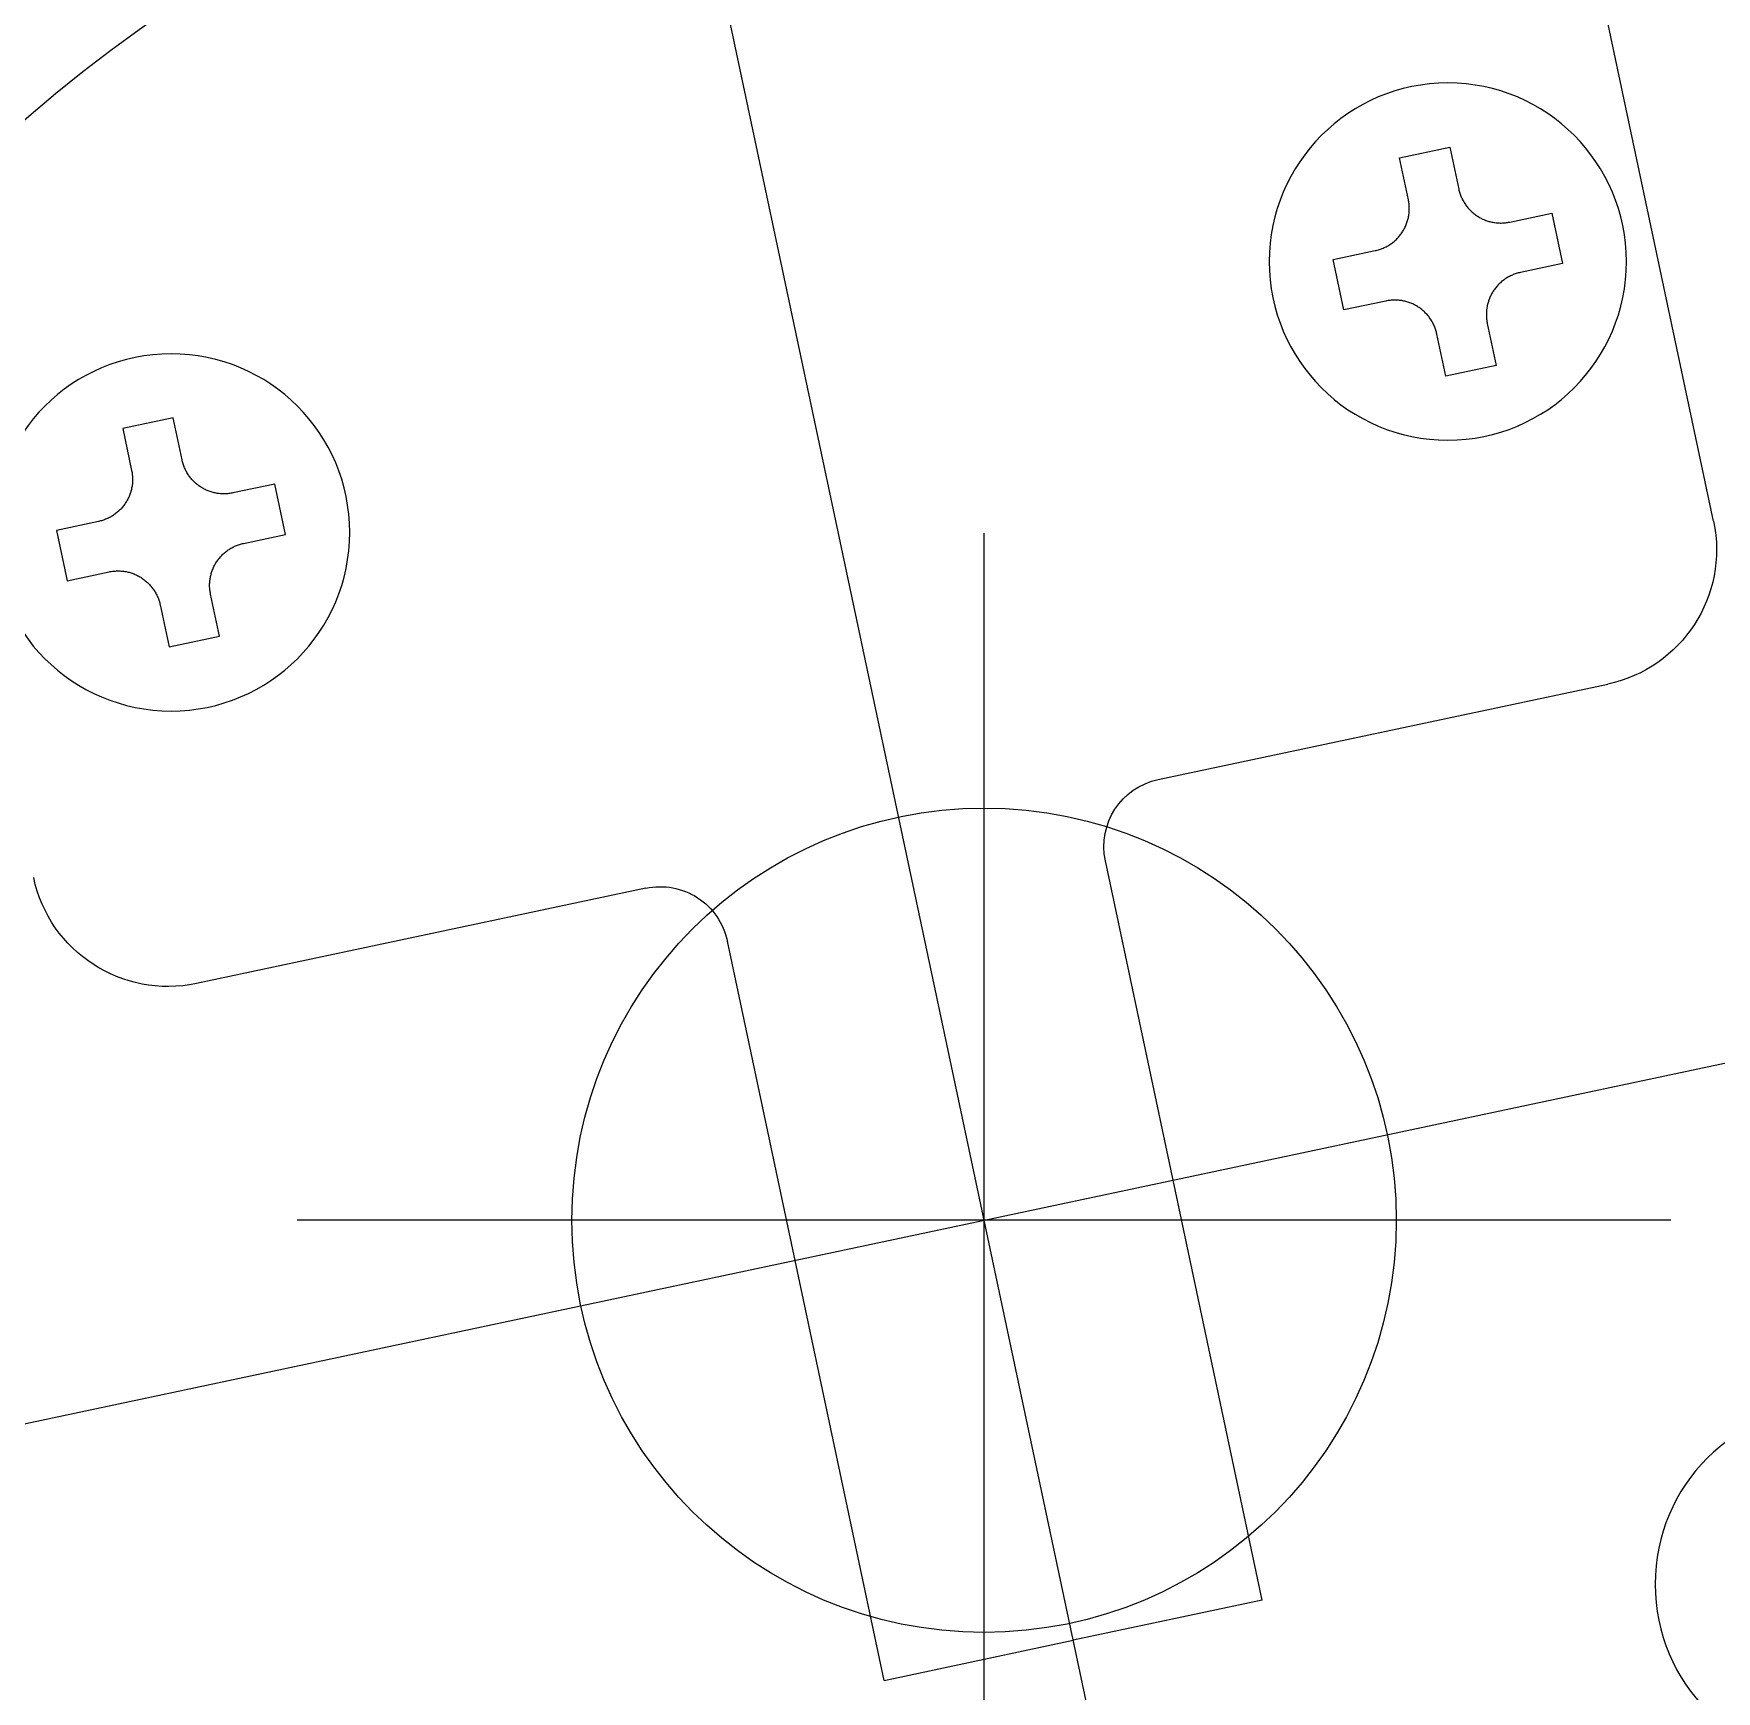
# Model space of a CAD drawing. Extents: x -668440 to 1010955, y -1678500 to 210463.
# Drawn here: x -628935.8 to -628445.8, y -729499.8 to -729017.2 of the extents above; entities that cross this region are included whole.
import ezdxf

# ---------------------------------------------------------------- set-up
doc = ezdxf.new("R2010")
doc.units = 0
doc.header["$MEASUREMENT"] = 0
doc.layers.get('0').update_dxf_attribs({"color": 3, "linetype": 'CONTINUOUS'})
for name, color, linetype in [('Sボルト', 2, 'CONTINUOUS'), ('S金物', 6, 'CONTINUOUS'), ('注記', 3, 'CONTINUOUS')]:
    doc.layers.add(name, color=color, linetype=linetype)

# ---------------------------------------------------------------- blocks, each defined once
blk = doc.blocks.new('tc02')
at = {"layer": '注記', "color": 4}
for p, q in [((-18602.46, 32824.251), (-18602.46, 32699.284)), ((-18656.19, 32781.117), (-18548.73, 32781.117))]:
    blk.add_line(p, q, dxfattribs=at)
at = {"layer": '注記', "color": 4, "linetype": 'Continuous'}
for p, q in [((-18608.086, 32793.617), (-18602.46, 32793.617)), ((-18608.086, 32793.617), (-18608.086, 32771.617)), ((-18596.834, 32793.617), (-18602.46, 32793.617)), ((-18596.834, 32793.617), (-18596.834, 32771.617)), ((-18610.086, 32769.617), (-18623.46, 32769.617)), ((-18594.835, 32769.617), (-18581.46, 32769.617)), ((-18577.46, 32765.617), (-18577.46, 32675.617)), ((-18622.21, 32759.867), (-18620.71, 32759.867)), ((-18622.21, 32758.617), (-18622.21, 32759.867)), ((-18620.71, 32759.867), (-18620.71, 32758.617)), ((-18582.71, 32759.867), (-18584.21, 32759.867)), ((-18584.21, 32759.867), (-18584.21, 32758.617)), ((-18582.71, 32758.617), (-18582.71, 32759.867)), ((-18622.241, 32758.343), (-18622.234, 32758.373)), ((-18622.234, 32758.373), (-18622.229, 32758.403)), ((-18622.229, 32758.403), (-18622.224, 32758.434)), ((-18622.224, 32758.434), (-18622.22, 32758.464)), ((-18622.22, 32758.464), (-18622.216, 32758.494)), ((-18622.216, 32758.494), (-18622.214, 32758.525)), ((-18622.214, 32758.525), (-18622.212, 32758.556)), ((-18622.212, 32758.556), (-18622.211, 32758.586)), ((-18622.211, 32758.586), (-18622.21, 32758.617)), ((-18620.71, 32758.617), (-18620.71, 32758.586)), ((-18620.71, 32758.586), (-18620.709, 32758.556)), ((-18620.709, 32758.556), (-18620.707, 32758.525)), ((-18620.707, 32758.525), (-18620.704, 32758.494)), ((-18620.704, 32758.494), (-18620.701, 32758.464)), ((-18620.701, 32758.464), (-18620.697, 32758.434)), ((-18620.697, 32758.434), (-18620.692, 32758.403)), ((-18620.692, 32758.403), (-18620.686, 32758.373)), ((-18620.686, 32758.373), (-18620.68, 32758.343)), ((-18584.234, 32758.373), (-18584.241, 32758.343)), ((-18584.229, 32758.403), (-18584.234, 32758.373)), ((-18584.224, 32758.434), (-18584.229, 32758.403)), ((-18584.22, 32758.464), (-18584.224, 32758.434)), ((-18584.216, 32758.494), (-18584.22, 32758.464)), ((-18584.214, 32758.525), (-18584.216, 32758.494)), ((-18584.212, 32758.556), (-18584.214, 32758.525)), ((-18584.211, 32758.586), (-18584.212, 32758.556)), ((-18584.21, 32758.617), (-18584.211, 32758.586)), ((-18582.71, 32758.586), (-18582.71, 32758.617)), ((-18582.709, 32758.556), (-18582.71, 32758.586)), ((-18582.707, 32758.525), (-18582.709, 32758.556)), ((-18582.704, 32758.494), (-18582.707, 32758.525)), ((-18582.701, 32758.464), (-18582.704, 32758.494)), ((-18582.697, 32758.434), (-18582.701, 32758.464)), ((-18582.692, 32758.403), (-18582.697, 32758.434)), ((-18582.686, 32758.373), (-18582.692, 32758.403)), ((-18582.68, 32758.343), (-18582.686, 32758.373)), ((-18622.475, 32757.848), (-18622.456, 32757.872)), ((-18622.456, 32757.872), (-18622.438, 32757.897)), ((-18622.438, 32757.897), (-18622.421, 32757.922)), ((-18622.421, 32757.922), (-18622.404, 32757.948)), ((-18622.404, 32757.948), (-18622.388, 32757.974)), ((-18622.388, 32757.974), (-18622.373, 32758.001)), ((-18622.373, 32758.001), (-18622.358, 32758.028)), ((-18622.358, 32758.028), (-18622.344, 32758.055)), ((-18622.344, 32758.055), (-18622.33, 32758.082)), ((-18622.33, 32758.082), (-18622.318, 32758.11)), ((-18622.318, 32758.11), (-18622.305, 32758.138)), ((-18622.305, 32758.138), (-18622.294, 32758.167)), ((-18622.294, 32758.167), (-18622.283, 32758.196)), ((-18622.283, 32758.196), (-18622.273, 32758.225)), ((-18622.273, 32758.225), (-18622.264, 32758.254)), ((-18622.264, 32758.254), (-18622.256, 32758.283)), ((-18622.256, 32758.283), (-18622.248, 32758.313)), ((-18622.248, 32758.313), (-18622.241, 32758.343)), ((-18620.68, 32758.343), (-18620.673, 32758.313)), ((-18620.673, 32758.313), (-18620.665, 32758.283)), ((-18620.665, 32758.283), (-18620.657, 32758.254)), ((-18620.657, 32758.254), (-18620.647, 32758.225)), ((-18620.647, 32758.225), (-18620.637, 32758.196)), ((-18620.637, 32758.196), (-18620.627, 32758.167)), ((-18620.627, 32758.167), (-18620.615, 32758.138)), ((-18620.615, 32758.138), (-18620.603, 32758.11)), ((-18620.603, 32758.11), (-18620.591, 32758.082)), ((-18620.591, 32758.082), (-18620.577, 32758.055)), ((-18620.577, 32758.055), (-18620.563, 32758.028)), ((-18620.563, 32758.028), (-18620.548, 32758.001)), ((-18620.548, 32758.001), (-18620.533, 32757.974)), ((-18620.533, 32757.974), (-18620.517, 32757.948)), ((-18620.517, 32757.948), (-18620.5, 32757.922)), ((-18620.5, 32757.922), (-18620.483, 32757.897)), ((-18620.483, 32757.897), (-18620.464, 32757.872)), ((-18620.464, 32757.872), (-18620.446, 32757.848)), ((-18584.456, 32757.872), (-18584.475, 32757.848)), ((-18584.438, 32757.897), (-18584.456, 32757.872)), ((-18584.421, 32757.922), (-18584.438, 32757.897)), ((-18584.404, 32757.948), (-18584.421, 32757.922)), ((-18584.388, 32757.974), (-18584.404, 32757.948)), ((-18584.373, 32758.001), (-18584.388, 32757.974)), ((-18584.358, 32758.028), (-18584.373, 32758.001)), ((-18584.344, 32758.055), (-18584.358, 32758.028)), ((-18584.33, 32758.082), (-18584.344, 32758.055)), ((-18584.318, 32758.11), (-18584.33, 32758.082)), ((-18584.305, 32758.138), (-18584.318, 32758.11)), ((-18584.294, 32758.167), (-18584.305, 32758.138)), ((-18584.283, 32758.196), (-18584.294, 32758.167)), ((-18584.273, 32758.225), (-18584.283, 32758.196)), ((-18584.264, 32758.254), (-18584.273, 32758.225)), ((-18584.256, 32758.283), (-18584.264, 32758.254)), ((-18584.248, 32758.313), (-18584.256, 32758.283)), ((-18584.241, 32758.343), (-18584.248, 32758.313)), ((-18582.673, 32758.313), (-18582.68, 32758.343)), ((-18582.665, 32758.283), (-18582.673, 32758.313)), ((-18582.657, 32758.254), (-18582.665, 32758.283)), ((-18582.647, 32758.225), (-18582.657, 32758.254)), ((-18582.637, 32758.196), (-18582.647, 32758.225)), ((-18582.627, 32758.167), (-18582.637, 32758.196)), ((-18582.615, 32758.138), (-18582.627, 32758.167)), ((-18582.603, 32758.11), (-18582.615, 32758.138)), ((-18582.59, 32758.082), (-18582.603, 32758.11)), ((-18582.577, 32758.055), (-18582.59, 32758.082)), ((-18582.563, 32758.028), (-18582.577, 32758.055)), ((-18582.548, 32758.001), (-18582.563, 32758.028)), ((-18582.533, 32757.974), (-18582.548, 32758.001)), ((-18582.517, 32757.948), (-18582.533, 32757.974)), ((-18582.5, 32757.922), (-18582.517, 32757.948)), ((-18582.482, 32757.897), (-18582.5, 32757.922)), ((-18582.465, 32757.872), (-18582.482, 32757.897)), ((-18582.446, 32757.848), (-18582.465, 32757.872)), ((-18624.71, 32755.867), (-18624.71, 32757.367)), ((-18624.71, 32757.367), (-18623.46, 32757.367)), ((-18623.46, 32757.367), (-18623.43, 32757.367)), ((-18623.43, 32757.367), (-18623.399, 32757.368)), ((-18623.399, 32757.368), (-18623.368, 32757.37)), ((-18623.368, 32757.37), (-18623.338, 32757.373)), ((-18623.338, 32757.373), (-18623.307, 32757.376)), ((-18623.307, 32757.376), (-18623.277, 32757.38)), ((-18623.277, 32757.38), (-18623.247, 32757.385)), ((-18623.247, 32757.385), (-18623.217, 32757.391)), ((-18623.217, 32757.391), (-18623.186, 32757.397)), ((-18623.186, 32757.397), (-18623.157, 32757.404)), ((-18623.157, 32757.404), (-18623.127, 32757.412)), ((-18623.127, 32757.412), (-18623.097, 32757.421)), ((-18623.097, 32757.421), (-18623.068, 32757.43)), ((-18623.068, 32757.43), (-18623.039, 32757.44)), ((-18623.039, 32757.44), (-18623.011, 32757.45)), ((-18623.011, 32757.45), (-18622.982, 32757.462)), ((-18622.982, 32757.462), (-18622.954, 32757.474)), ((-18622.954, 32757.474), (-18622.926, 32757.487)), ((-18622.926, 32757.487), (-18622.898, 32757.5)), ((-18622.898, 32757.5), (-18622.871, 32757.514)), ((-18622.871, 32757.514), (-18622.844, 32757.529)), ((-18622.844, 32757.529), (-18622.818, 32757.544)), ((-18622.818, 32757.544), (-18622.792, 32757.561)), ((-18622.792, 32757.561), (-18622.766, 32757.577)), ((-18622.766, 32757.577), (-18622.741, 32757.595)), ((-18622.741, 32757.595), (-18622.716, 32757.613)), ((-18622.716, 32757.613), (-18622.691, 32757.631)), ((-18622.691, 32757.631), (-18622.667, 32757.65)), ((-18622.667, 32757.65), (-18622.644, 32757.67)), ((-18622.644, 32757.67), (-18622.621, 32757.691)), ((-18622.621, 32757.691), (-18622.598, 32757.711)), ((-18622.598, 32757.711), (-18622.576, 32757.733)), ((-18622.576, 32757.733), (-18622.555, 32757.755)), ((-18622.555, 32757.755), (-18622.534, 32757.777)), ((-18622.534, 32757.777), (-18622.514, 32757.8)), ((-18622.514, 32757.8), (-18622.494, 32757.824)), ((-18622.494, 32757.824), (-18622.475, 32757.848)), ((-18620.446, 32757.848), (-18620.427, 32757.824)), ((-18620.427, 32757.824), (-18620.407, 32757.8)), ((-18620.407, 32757.8), (-18620.387, 32757.777)), ((-18620.387, 32757.777), (-18620.366, 32757.755)), ((-18620.366, 32757.755), (-18620.344, 32757.733)), ((-18620.344, 32757.733), (-18620.322, 32757.711)), ((-18620.322, 32757.711), (-18620.3, 32757.69)), ((-18620.3, 32757.69), (-18620.277, 32757.67)), ((-18620.277, 32757.67), (-18620.254, 32757.65)), ((-18620.254, 32757.65), (-18620.23, 32757.631)), ((-18620.23, 32757.631), (-18620.205, 32757.613)), ((-18620.205, 32757.613), (-18620.18, 32757.595)), ((-18620.18, 32757.595), (-18620.155, 32757.577)), ((-18620.155, 32757.577), (-18620.129, 32757.561)), ((-18620.129, 32757.561), (-18620.103, 32757.544)), ((-18620.103, 32757.544), (-18620.077, 32757.529)), ((-18620.077, 32757.529), (-18620.05, 32757.514)), ((-18620.05, 32757.514), (-18620.023, 32757.5)), ((-18620.023, 32757.5), (-18619.995, 32757.487)), ((-18619.995, 32757.487), (-18619.967, 32757.474)), ((-18619.967, 32757.474), (-18619.939, 32757.462)), ((-18619.939, 32757.462), (-18619.91, 32757.45)), ((-18619.91, 32757.45), (-18619.882, 32757.44)), ((-18619.882, 32757.44), (-18619.853, 32757.43)), ((-18619.853, 32757.43), (-18619.823, 32757.421)), ((-18619.823, 32757.421), (-18619.794, 32757.412)), ((-18619.794, 32757.412), (-18619.764, 32757.404)), ((-18619.764, 32757.404), (-18619.734, 32757.397)), ((-18619.734, 32757.397), (-18619.704, 32757.391)), ((-18619.704, 32757.391), (-18619.674, 32757.385)), ((-18619.674, 32757.385), (-18619.644, 32757.38)), ((-18619.644, 32757.38), (-18619.613, 32757.376)), ((-18619.613, 32757.376), (-18619.583, 32757.373)), ((-18619.583, 32757.373), (-18619.552, 32757.37)), ((-18619.552, 32757.37), (-18619.522, 32757.368)), ((-18619.522, 32757.368), (-18619.491, 32757.367)), ((-18619.491, 32757.367), (-18619.46, 32757.367)), ((-18619.46, 32757.367), (-18618.21, 32757.367)), ((-18618.21, 32757.367), (-18618.21, 32755.867)), ((-18585.46, 32757.367), (-18586.71, 32757.367)), ((-18586.71, 32757.367), (-18586.71, 32755.867)), ((-18585.43, 32757.367), (-18585.46, 32757.367)), ((-18585.399, 32757.368), (-18585.43, 32757.367)), ((-18585.368, 32757.37), (-18585.399, 32757.368)), ((-18585.338, 32757.373), (-18585.368, 32757.37)), ((-18585.307, 32757.376), (-18585.338, 32757.373)), ((-18585.277, 32757.38), (-18585.307, 32757.376)), ((-18585.247, 32757.385), (-18585.277, 32757.38)), ((-18585.217, 32757.391), (-18585.247, 32757.385)), ((-18585.186, 32757.397), (-18585.217, 32757.391)), ((-18585.157, 32757.404), (-18585.186, 32757.397)), ((-18585.127, 32757.412), (-18585.157, 32757.404)), ((-18585.098, 32757.421), (-18585.127, 32757.412)), ((-18585.068, 32757.43), (-18585.098, 32757.421)), ((-18585.039, 32757.44), (-18585.068, 32757.43)), ((-18585.01, 32757.45), (-18585.039, 32757.44)), ((-18584.982, 32757.462), (-18585.01, 32757.45)), ((-18584.954, 32757.474), (-18584.982, 32757.462)), ((-18584.926, 32757.487), (-18584.954, 32757.474)), ((-18584.898, 32757.5), (-18584.926, 32757.487)), ((-18584.871, 32757.514), (-18584.898, 32757.5)), ((-18584.844, 32757.529), (-18584.871, 32757.514)), ((-18584.818, 32757.544), (-18584.844, 32757.529)), ((-18584.792, 32757.561), (-18584.818, 32757.544)), ((-18584.766, 32757.577), (-18584.792, 32757.561)), ((-18584.741, 32757.595), (-18584.766, 32757.577)), ((-18584.716, 32757.613), (-18584.741, 32757.595)), ((-18584.691, 32757.631), (-18584.716, 32757.613)), ((-18584.667, 32757.65), (-18584.691, 32757.631)), ((-18584.644, 32757.67), (-18584.667, 32757.65)), ((-18584.621, 32757.691), (-18584.644, 32757.67)), ((-18584.598, 32757.711), (-18584.621, 32757.691)), ((-18584.576, 32757.733), (-18584.598, 32757.711)), ((-18584.555, 32757.755), (-18584.576, 32757.733)), ((-18584.534, 32757.777), (-18584.555, 32757.755)), ((-18584.514, 32757.8), (-18584.534, 32757.777)), ((-18584.494, 32757.824), (-18584.514, 32757.8)), ((-18584.475, 32757.848), (-18584.494, 32757.824)), ((-18582.427, 32757.824), (-18582.446, 32757.848)), ((-18582.407, 32757.8), (-18582.427, 32757.824)), ((-18582.387, 32757.777), (-18582.407, 32757.8)), ((-18582.366, 32757.755), (-18582.387, 32757.777)), ((-18582.344, 32757.733), (-18582.366, 32757.755)), ((-18582.323, 32757.711), (-18582.344, 32757.733)), ((-18582.3, 32757.69), (-18582.323, 32757.711)), ((-18582.277, 32757.67), (-18582.3, 32757.69)), ((-18582.253, 32757.65), (-18582.277, 32757.67)), ((-18582.23, 32757.631), (-18582.253, 32757.65)), ((-18582.205, 32757.613), (-18582.23, 32757.631)), ((-18582.18, 32757.595), (-18582.205, 32757.613)), ((-18582.155, 32757.577), (-18582.18, 32757.595)), ((-18582.129, 32757.561), (-18582.155, 32757.577)), ((-18582.103, 32757.544), (-18582.129, 32757.561)), ((-18582.077, 32757.529), (-18582.103, 32757.544)), ((-18582.05, 32757.514), (-18582.077, 32757.529)), ((-18582.022, 32757.5), (-18582.05, 32757.514)), ((-18581.995, 32757.487), (-18582.022, 32757.5)), ((-18581.967, 32757.474), (-18581.995, 32757.487)), ((-18581.939, 32757.462), (-18581.967, 32757.474)), ((-18581.91, 32757.45), (-18581.939, 32757.462)), ((-18581.882, 32757.44), (-18581.91, 32757.45)), ((-18581.853, 32757.43), (-18581.882, 32757.44)), ((-18581.823, 32757.421), (-18581.853, 32757.43)), ((-18581.794, 32757.412), (-18581.823, 32757.421)), ((-18581.764, 32757.404), (-18581.794, 32757.412)), ((-18581.734, 32757.397), (-18581.764, 32757.404)), ((-18581.704, 32757.391), (-18581.734, 32757.397)), ((-18581.674, 32757.385), (-18581.704, 32757.391)), ((-18581.644, 32757.38), (-18581.674, 32757.385)), ((-18581.613, 32757.376), (-18581.644, 32757.38)), ((-18581.583, 32757.373), (-18581.613, 32757.376)), ((-18581.552, 32757.37), (-18581.583, 32757.373)), ((-18581.522, 32757.368), (-18581.552, 32757.37)), ((-18581.491, 32757.367), (-18581.522, 32757.368)), ((-18581.46, 32757.367), (-18581.491, 32757.367)), ((-18580.21, 32757.367), (-18581.46, 32757.367)), ((-18580.21, 32755.867), (-18580.21, 32757.367)), ((-18623.46, 32755.867), (-18624.71, 32755.867)), ((-18623.43, 32755.866), (-18623.46, 32755.867)), ((-18623.399, 32755.865), (-18623.43, 32755.866)), ((-18623.368, 32755.863), (-18623.399, 32755.865)), ((-18623.338, 32755.861), (-18623.368, 32755.863)), ((-18623.307, 32755.857), (-18623.338, 32755.861)), ((-18623.277, 32755.853), (-18623.307, 32755.857)), ((-18623.247, 32755.848), (-18623.277, 32755.853)), ((-18623.217, 32755.843), (-18623.247, 32755.848)), ((-18623.186, 32755.836), (-18623.217, 32755.843)), ((-18623.157, 32755.829), (-18623.186, 32755.836)), ((-18623.127, 32755.821), (-18623.157, 32755.829)), ((-18623.097, 32755.813), (-18623.127, 32755.821)), ((-18623.068, 32755.804), (-18623.097, 32755.813)), ((-18623.039, 32755.794), (-18623.068, 32755.804)), ((-18623.011, 32755.783), (-18623.039, 32755.794)), ((-18622.982, 32755.771), (-18623.011, 32755.783)), ((-18622.954, 32755.759), (-18622.982, 32755.771)), ((-18622.926, 32755.747), (-18622.954, 32755.759)), ((-18622.898, 32755.733), (-18622.926, 32755.747)), ((-18622.871, 32755.719), (-18622.898, 32755.733)), ((-18622.844, 32755.704), (-18622.871, 32755.719)), ((-18622.818, 32755.689), (-18622.844, 32755.704)), ((-18622.792, 32755.673), (-18622.818, 32755.689)), ((-18622.766, 32755.656), (-18622.792, 32755.673)), ((-18622.741, 32755.639), (-18622.766, 32755.656)), ((-18622.716, 32755.621), (-18622.741, 32755.639)), ((-18622.691, 32755.602), (-18622.716, 32755.621)), ((-18622.667, 32755.583), (-18622.691, 32755.602)), ((-18622.644, 32755.563), (-18622.667, 32755.583)), ((-18622.621, 32755.543), (-18622.644, 32755.563)), ((-18622.598, 32755.522), (-18622.621, 32755.543)), ((-18622.576, 32755.5), (-18622.598, 32755.522)), ((-18622.555, 32755.478), (-18622.576, 32755.5)), ((-18622.534, 32755.456), (-18622.555, 32755.478)), ((-18622.514, 32755.433), (-18622.534, 32755.456)), ((-18622.494, 32755.409), (-18622.514, 32755.433)), ((-18622.475, 32755.386), (-18622.494, 32755.409)), ((-18620.427, 32755.409), (-18620.446, 32755.386)), ((-18620.407, 32755.433), (-18620.427, 32755.409)), ((-18620.387, 32755.456), (-18620.407, 32755.433)), ((-18620.366, 32755.478), (-18620.387, 32755.456)), ((-18620.344, 32755.5), (-18620.366, 32755.478)), ((-18620.322, 32755.522), (-18620.344, 32755.5)), ((-18620.3, 32755.543), (-18620.322, 32755.522)), ((-18620.277, 32755.563), (-18620.3, 32755.543)), ((-18620.254, 32755.583), (-18620.277, 32755.563)), ((-18620.23, 32755.602), (-18620.254, 32755.583)), ((-18620.205, 32755.621), (-18620.23, 32755.602)), ((-18620.18, 32755.639), (-18620.205, 32755.621)), ((-18620.155, 32755.656), (-18620.18, 32755.639)), ((-18620.129, 32755.673), (-18620.155, 32755.656)), ((-18620.103, 32755.689), (-18620.129, 32755.673)), ((-18620.077, 32755.704), (-18620.103, 32755.689)), ((-18620.05, 32755.719), (-18620.077, 32755.704)), ((-18620.023, 32755.733), (-18620.05, 32755.719)), ((-18619.995, 32755.747), (-18620.023, 32755.733)), ((-18619.967, 32755.759), (-18619.995, 32755.747)), ((-18619.939, 32755.771), (-18619.967, 32755.759)), ((-18619.91, 32755.783), (-18619.939, 32755.771)), ((-18619.882, 32755.794), (-18619.91, 32755.783)), ((-18619.853, 32755.804), (-18619.882, 32755.794)), ((-18619.823, 32755.813), (-18619.853, 32755.804)), ((-18619.794, 32755.821), (-18619.823, 32755.813)), ((-18619.764, 32755.829), (-18619.794, 32755.821)), ((-18619.734, 32755.836), (-18619.764, 32755.829)), ((-18619.704, 32755.843), (-18619.734, 32755.836)), ((-18619.674, 32755.848), (-18619.704, 32755.843)), ((-18619.644, 32755.853), (-18619.674, 32755.848)), ((-18619.613, 32755.857), (-18619.644, 32755.853)), ((-18619.583, 32755.861), (-18619.613, 32755.857)), ((-18619.552, 32755.863), (-18619.583, 32755.861)), ((-18619.522, 32755.865), (-18619.552, 32755.863)), ((-18619.491, 32755.866), (-18619.522, 32755.865)), ((-18619.46, 32755.867), (-18619.491, 32755.866)), ((-18618.21, 32755.867), (-18619.46, 32755.867)), ((-18586.71, 32755.867), (-18585.46, 32755.867)), ((-18585.46, 32755.867), (-18585.43, 32755.866)), ((-18585.43, 32755.866), (-18585.399, 32755.865)), ((-18585.399, 32755.865), (-18585.368, 32755.863)), ((-18585.368, 32755.863), (-18585.338, 32755.861)), ((-18585.338, 32755.861), (-18585.307, 32755.857)), ((-18585.307, 32755.857), (-18585.277, 32755.853)), ((-18585.277, 32755.853), (-18585.247, 32755.848)), ((-18585.247, 32755.848), (-18585.217, 32755.843)), ((-18585.217, 32755.843), (-18585.186, 32755.836)), ((-18585.186, 32755.836), (-18585.157, 32755.829)), ((-18585.157, 32755.829), (-18585.127, 32755.821)), ((-18585.127, 32755.821), (-18585.098, 32755.813)), ((-18585.098, 32755.813), (-18585.068, 32755.804)), ((-18585.068, 32755.804), (-18585.039, 32755.794)), ((-18585.039, 32755.794), (-18585.01, 32755.783)), ((-18585.01, 32755.783), (-18584.982, 32755.771)), ((-18584.982, 32755.771), (-18584.954, 32755.759)), ((-18584.954, 32755.759), (-18584.926, 32755.747)), ((-18584.926, 32755.747), (-18584.898, 32755.733)), ((-18584.898, 32755.733), (-18584.871, 32755.719)), ((-18584.871, 32755.719), (-18584.844, 32755.704)), ((-18584.844, 32755.704), (-18584.818, 32755.689)), ((-18584.818, 32755.689), (-18584.792, 32755.673)), ((-18584.792, 32755.673), (-18584.766, 32755.656)), ((-18584.766, 32755.656), (-18584.741, 32755.639)), ((-18584.741, 32755.639), (-18584.716, 32755.621)), ((-18584.716, 32755.621), (-18584.691, 32755.602)), ((-18584.691, 32755.602), (-18584.667, 32755.583)), ((-18584.667, 32755.583), (-18584.644, 32755.563)), ((-18584.644, 32755.563), (-18584.621, 32755.543)), ((-18584.621, 32755.543), (-18584.598, 32755.522)), ((-18584.598, 32755.522), (-18584.576, 32755.5)), ((-18584.576, 32755.5), (-18584.555, 32755.478)), ((-18584.555, 32755.478), (-18584.534, 32755.456)), ((-18584.534, 32755.456), (-18584.514, 32755.433)), ((-18584.514, 32755.433), (-18584.494, 32755.409)), ((-18584.494, 32755.409), (-18584.475, 32755.386)), ((-18582.446, 32755.386), (-18582.427, 32755.409)), ((-18582.427, 32755.409), (-18582.407, 32755.433)), ((-18582.407, 32755.433), (-18582.387, 32755.456)), ((-18582.387, 32755.456), (-18582.366, 32755.478)), ((-18582.366, 32755.478), (-18582.344, 32755.5)), ((-18582.344, 32755.5), (-18582.323, 32755.522)), ((-18582.323, 32755.522), (-18582.3, 32755.543)), ((-18582.3, 32755.543), (-18582.277, 32755.563)), ((-18582.277, 32755.563), (-18582.253, 32755.583)), ((-18582.253, 32755.583), (-18582.23, 32755.602)), ((-18582.23, 32755.602), (-18582.205, 32755.621)), ((-18582.205, 32755.621), (-18582.18, 32755.639)), ((-18582.18, 32755.639), (-18582.155, 32755.656)), ((-18582.155, 32755.656), (-18582.129, 32755.673)), ((-18582.129, 32755.673), (-18582.103, 32755.689)), ((-18582.103, 32755.689), (-18582.077, 32755.704)), ((-18582.077, 32755.704), (-18582.05, 32755.719)), ((-18582.05, 32755.719), (-18582.022, 32755.733)), ((-18582.022, 32755.733), (-18581.995, 32755.747)), ((-18581.995, 32755.747), (-18581.967, 32755.759)), ((-18581.967, 32755.759), (-18581.939, 32755.771)), ((-18581.939, 32755.771), (-18581.91, 32755.783)), ((-18581.91, 32755.783), (-18581.882, 32755.794)), ((-18581.882, 32755.794), (-18581.853, 32755.804)), ((-18581.853, 32755.804), (-18581.823, 32755.813)), ((-18581.823, 32755.813), (-18581.794, 32755.821)), ((-18581.794, 32755.821), (-18581.764, 32755.829)), ((-18581.764, 32755.829), (-18581.734, 32755.836)), ((-18581.734, 32755.836), (-18581.704, 32755.843)), ((-18581.704, 32755.843), (-18581.674, 32755.848)), ((-18581.674, 32755.848), (-18581.644, 32755.853)), ((-18581.644, 32755.853), (-18581.613, 32755.857)), ((-18581.613, 32755.857), (-18581.583, 32755.861)), ((-18581.583, 32755.861), (-18581.552, 32755.863)), ((-18581.552, 32755.863), (-18581.522, 32755.865)), ((-18581.522, 32755.865), (-18581.491, 32755.866)), ((-18581.491, 32755.866), (-18581.46, 32755.867)), ((-18581.46, 32755.867), (-18580.21, 32755.867)), ((-18622.456, 32755.361), (-18622.475, 32755.386)), ((-18622.438, 32755.336), (-18622.456, 32755.361)), ((-18622.421, 32755.311), (-18622.438, 32755.336)), ((-18622.404, 32755.285), (-18622.421, 32755.311)), ((-18622.388, 32755.259), (-18622.404, 32755.285)), ((-18622.373, 32755.233), (-18622.388, 32755.259)), ((-18622.358, 32755.206), (-18622.373, 32755.233)), ((-18622.344, 32755.178), (-18622.358, 32755.206)), ((-18622.33, 32755.151), (-18622.344, 32755.178)), ((-18622.318, 32755.123), (-18622.33, 32755.151)), ((-18622.305, 32755.095), (-18622.318, 32755.123)), ((-18622.294, 32755.066), (-18622.305, 32755.095)), ((-18622.283, 32755.038), (-18622.294, 32755.066)), ((-18622.273, 32755.008), (-18622.283, 32755.038)), ((-18622.264, 32754.979), (-18622.273, 32755.008)), ((-18622.256, 32754.95), (-18622.264, 32754.979)), ((-18622.248, 32754.92), (-18622.256, 32754.95)), ((-18622.241, 32754.89), (-18622.248, 32754.92)), ((-18620.673, 32754.92), (-18620.68, 32754.89)), ((-18620.665, 32754.95), (-18620.673, 32754.92)), ((-18620.657, 32754.979), (-18620.665, 32754.95)), ((-18620.647, 32755.008), (-18620.657, 32754.979)), ((-18620.637, 32755.038), (-18620.647, 32755.008)), ((-18620.627, 32755.066), (-18620.637, 32755.038)), ((-18620.615, 32755.095), (-18620.627, 32755.066)), ((-18620.603, 32755.123), (-18620.615, 32755.095)), ((-18620.591, 32755.151), (-18620.603, 32755.123)), ((-18620.577, 32755.178), (-18620.591, 32755.151)), ((-18620.563, 32755.206), (-18620.577, 32755.178)), ((-18620.548, 32755.233), (-18620.563, 32755.206)), ((-18620.533, 32755.259), (-18620.548, 32755.233)), ((-18620.517, 32755.285), (-18620.533, 32755.259)), ((-18620.5, 32755.311), (-18620.517, 32755.285)), ((-18620.483, 32755.336), (-18620.5, 32755.311)), ((-18620.465, 32755.361), (-18620.483, 32755.336)), ((-18620.446, 32755.386), (-18620.465, 32755.361)), ((-18584.475, 32755.386), (-18584.456, 32755.361)), ((-18584.456, 32755.361), (-18584.438, 32755.336)), ((-18584.438, 32755.336), (-18584.421, 32755.311)), ((-18584.421, 32755.311), (-18584.404, 32755.285)), ((-18584.404, 32755.285), (-18584.388, 32755.259)), ((-18584.388, 32755.259), (-18584.373, 32755.233)), ((-18584.373, 32755.233), (-18584.358, 32755.206)), ((-18584.358, 32755.206), (-18584.344, 32755.178)), ((-18584.344, 32755.178), (-18584.33, 32755.151)), ((-18584.33, 32755.151), (-18584.318, 32755.123)), ((-18584.318, 32755.123), (-18584.305, 32755.095)), ((-18584.305, 32755.095), (-18584.294, 32755.066)), ((-18584.294, 32755.066), (-18584.283, 32755.038)), ((-18584.283, 32755.038), (-18584.273, 32755.008)), ((-18584.273, 32755.008), (-18584.264, 32754.979)), ((-18584.264, 32754.979), (-18584.256, 32754.95)), ((-18584.256, 32754.95), (-18584.248, 32754.92)), ((-18584.248, 32754.92), (-18584.241, 32754.89)), ((-18582.68, 32754.89), (-18582.673, 32754.92)), ((-18582.673, 32754.92), (-18582.665, 32754.95)), ((-18582.665, 32754.95), (-18582.657, 32754.979)), ((-18582.657, 32754.979), (-18582.647, 32755.008)), ((-18582.647, 32755.008), (-18582.637, 32755.038)), ((-18582.637, 32755.038), (-18582.627, 32755.066)), ((-18582.627, 32755.066), (-18582.615, 32755.095)), ((-18582.615, 32755.095), (-18582.603, 32755.123)), ((-18582.603, 32755.123), (-18582.59, 32755.151)), ((-18582.59, 32755.151), (-18582.577, 32755.178)), ((-18582.577, 32755.178), (-18582.563, 32755.206)), ((-18582.563, 32755.206), (-18582.548, 32755.233)), ((-18582.548, 32755.233), (-18582.533, 32755.259)), ((-18582.533, 32755.259), (-18582.517, 32755.285)), ((-18582.517, 32755.285), (-18582.5, 32755.311)), ((-18582.5, 32755.311), (-18582.483, 32755.336)), ((-18582.483, 32755.336), (-18582.465, 32755.361)), ((-18582.465, 32755.361), (-18582.446, 32755.386)), ((-18622.234, 32754.86), (-18622.241, 32754.89)), ((-18622.229, 32754.83), (-18622.234, 32754.86)), ((-18622.224, 32754.8), (-18622.229, 32754.83)), ((-18622.22, 32754.769), (-18622.224, 32754.8)), ((-18622.216, 32754.739), (-18622.22, 32754.769)), ((-18622.214, 32754.708), (-18622.216, 32754.739)), ((-18622.212, 32754.678), (-18622.214, 32754.708)), ((-18622.211, 32754.647), (-18622.212, 32754.678)), ((-18622.21, 32754.617), (-18622.211, 32754.647)), ((-18622.21, 32753.367), (-18622.21, 32754.617)), ((-18620.709, 32754.678), (-18620.71, 32754.647)), ((-18620.71, 32754.647), (-18620.71, 32754.617)), ((-18620.71, 32754.617), (-18620.71, 32753.367)), ((-18620.707, 32754.708), (-18620.709, 32754.678)), ((-18620.704, 32754.739), (-18620.707, 32754.708)), ((-18620.701, 32754.769), (-18620.704, 32754.739)), ((-18620.697, 32754.8), (-18620.701, 32754.769)), ((-18620.692, 32754.83), (-18620.697, 32754.8)), ((-18620.686, 32754.86), (-18620.692, 32754.83)), ((-18620.68, 32754.89), (-18620.686, 32754.86)), ((-18584.241, 32754.89), (-18584.234, 32754.86)), ((-18584.234, 32754.86), (-18584.229, 32754.83)), ((-18584.229, 32754.83), (-18584.224, 32754.8)), ((-18584.224, 32754.8), (-18584.22, 32754.769)), ((-18584.22, 32754.769), (-18584.216, 32754.739)), ((-18584.216, 32754.739), (-18584.214, 32754.708)), ((-18584.214, 32754.708), (-18584.212, 32754.678)), ((-18584.212, 32754.678), (-18584.211, 32754.647)), ((-18584.211, 32754.647), (-18584.21, 32754.617)), ((-18584.21, 32754.617), (-18584.21, 32753.367)), ((-18582.71, 32754.647), (-18582.709, 32754.678)), ((-18582.71, 32754.617), (-18582.71, 32754.647)), ((-18582.71, 32753.367), (-18582.71, 32754.617)), ((-18582.709, 32754.678), (-18582.707, 32754.708)), ((-18582.707, 32754.708), (-18582.704, 32754.739)), ((-18582.704, 32754.739), (-18582.701, 32754.769)), ((-18582.701, 32754.769), (-18582.697, 32754.8)), ((-18582.697, 32754.8), (-18582.692, 32754.83)), ((-18582.692, 32754.83), (-18582.686, 32754.86)), ((-18582.686, 32754.86), (-18582.68, 32754.89)), ((-18620.71, 32753.367), (-18622.21, 32753.367)), ((-18584.21, 32753.367), (-18582.71, 32753.367))]:
    blk.add_line(p, q, dxfattribs=at)
at = {"layer": '注記', "color": 4}
blk.add_circle((-18602.46, 32781.117), 42.5, dxfattribs=at)
at = {"layer": '注記', "color": 4, "linetype": 'Continuous'}
for centre in [(-18580.46, 32796.617), (-18621.46, 32756.617), (-18583.46, 32756.617)]:
    blk.add_circle(centre, 5.2, dxfattribs=at)
for centre, radius, start, end in [((-18596.834, 32784.604), 31.518, 5.4841, 100.2821), ((-18610.086, 32771.617), 2, 270, 0), ((-18594.835, 32771.617), 2, 180, 270), ((-18623.46, 32765.617), 4, 90, 180), ((-18581.46, 32765.617), 4, 0, 90)]:
    blk.add_arc(centre, radius, start, end, dxfattribs=at)
blk = doc.blocks.new('剛接合部C1Y')
at = {"layer": 'Sボルト'}
for p, q in [((-229935.77238, -377581, -20), (-229935.77238, -377541, -20)), ((-229915.77238, -377561, -20), (-229955.77238, -377561, -20)), ((-229935.77238, -377561, 20), (-229935.77238, -377561, -60))]:
    blk.add_line(p, q, dxfattribs=at)
at = {"layer": 'S金物'}
blk.add_circle((-229935.77238, -377561), 12, dxfattribs=at)
at = {"xscale": -1, "rotation": 191.9761324442034}
blk.add_blockref('tc02', (-218540.43047, -341633.3042, 500), dxfattribs=at)

msp = doc.modelspace()

# ---------------------------------------------------------------- block references
at = {"xscale": 10, "yscale": 10, "zscale": 10}
msp.add_blockref('剛接合部C1Y', (1670698.6842, 3046247.35843, 5600), dxfattribs=at)

doc.saveas('drawing.dxf')
